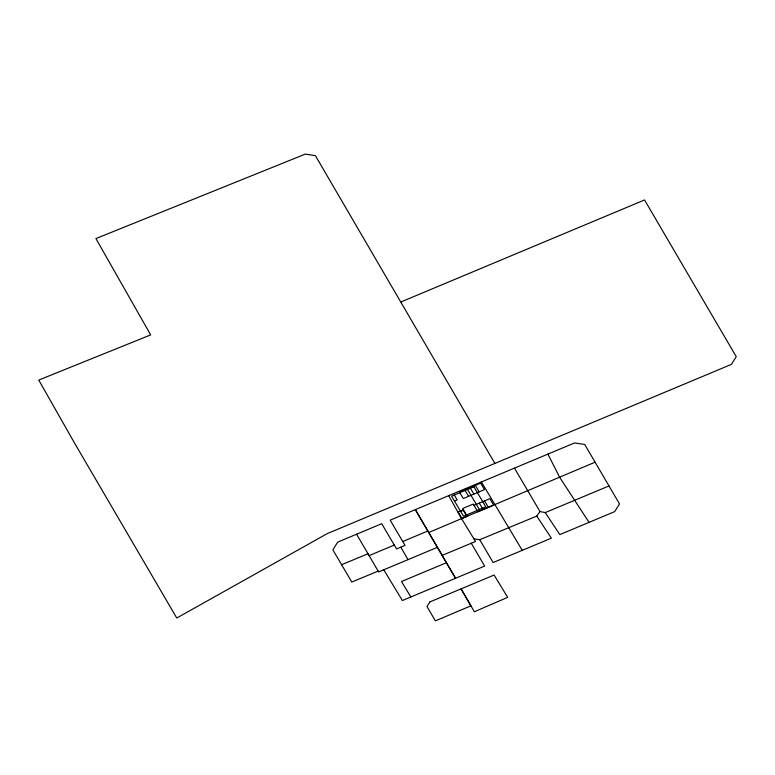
<?xml version="1.0" encoding="UTF-8"?>
<svg xmlns="http://www.w3.org/2000/svg" width="775" height="775" viewBox="0 0 775 775"><rect width="100%" height="100%" fill="white"/><g stroke="black" fill="none" stroke-linecap="round" stroke-linejoin="round"><path stroke-width="1.16" d="M473.942 538.906L479.735 539.71L536.746 516.102L540.001 511.548L545.232 512.585L609.005 485.954M545.232 512.585L559.841 534.595L614.701 511.616L619.506 503.915L584.689 444.414L574.507 442.971L390.183 520.161L405.025 545.387L396.577 548.942L381.717 523.706L337.677 542.142L332.872 549.872L351.802 582.035L378.161 571.097M454.479 501.028L457.163 499.894L454.266 495.022M463.402 509.814L458.112 512.042L461.948 518.494L467.238 516.266L462.636 508.526L473.205 504.07L477.807 511.81L493.656 505.116L489.819 498.664L473.961 505.348M460.612 511.364L463.305 510.231L466.201 515.104M428.74 532.502L595.093 462.191M401.024 301.921L644.538 199.96L736.25 356.655L731.445 364.357L327.166 533.655L176.768 618.024L74.39 442.796L38.75 380.06L150.67 334.907L95.916 238.574L305.282 154.118L315.406 155.649L494.876 463.421M394.272 545.067L369.103 555.617L356.577 534.227M402.719 541.531L427.839 531.001L455.545 578.276L415.332 509.621L427.839 531.001M437.42 547.324L378.646 571.94L368.018 553.747L341.601 564.713M446.429 562.737L401.498 581.531L410.857 596.982L484.666 566.07L471.258 543.246M410.857 596.982L402.39 600.528L383.77 569.79M442.137 555.394L475.511 541.483L461.551 518.669L448.686 495.661M589.048 522.369L559.531 477.09L547.915 454.111M536.746 516.102L551.383 538.15L493.113 562.534L479.735 539.71M522.253 550.337L481.391 481.963M540.001 511.548L514.445 468.119M475.327 485.402L479.173 491.863M484.53 500.892L488.366 507.354M470.047 487.63L473.883 494.092M479.25 503.12L483.087 509.582M467.47 489.442L479.405 509.533M464.767 489.858L468.604 496.32M400.791 547.16L408.028 559.637M429.854 601.942L426.996 606.563L435.395 620.882L470.909 605.837L461.096 588.864L474.348 611.766L507.683 597.351L494.101 575.04L429.854 601.942M480.616 483.174L459.478 492.096L463.314 498.548L484.452 489.635L480.616 483.174M473.864 486.748L451.573 496.155L463.508 516.237L485.799 506.831L473.864 486.748"/></g></svg>
